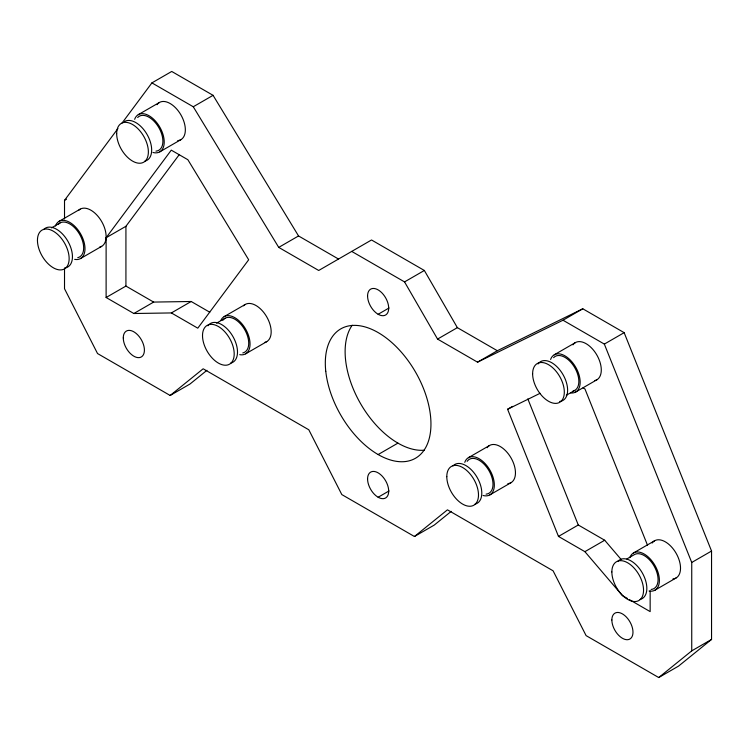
<?xml version="1.0" encoding="UTF-8"?>
<svg xmlns="http://www.w3.org/2000/svg" width="749" height="749" viewBox="0 0 749 749"><rect width="100%" height="100%" fill="white"/><g stroke="black" fill="none" stroke-linecap="round" stroke-linejoin="round"><path stroke-width="1.12" d="M64.517 218.961L64.517 200.348L117.93 128.566M122.096 122.976L151.916 82.886L171.727 71.455L213.072 95.329L298.542 235.954L338.52 259.042M106.115 237.723L171.278 150.146L187.868 159.724L248.677 259.781L197.783 328.174L171.371 312.932L133.846 313.513L106.115 297.503L106.115 237.723L125.926 226.292L179.301 154.556M64.517 268.966L64.517 288.739L97.529 353.537L170.154 395.472L203.166 368.789L308.803 429.776L341.816 494.583L414.44 536.509L434.251 525.077L451.207 511.37M206.921 370.334L189.965 384.04L170.154 395.472M414.44 536.509L447.453 509.826L553.09 570.813L586.102 635.62L658.727 677.545L678.538 666.114L711.55 639.431L711.55 551.039L624.151 332.659L582.797 308.785L497.336 350.729L477.534 362.17L437.556 339.082L404.544 281.905L351.721 251.411M658.727 677.545L691.739 650.862L711.55 639.431M138.293 114.663L159.415 102.463M151.916 82.886L193.27 106.761L213.072 95.329M64.517 200.348L66.502 199.206M159.771 151.86L180.893 139.66M59.068 221.348L80.19 209.149M51.512 227.865L59.995 222.968M80.536 258.545L101.667 246.346M106.115 297.503L125.926 286.071L153.648 302.081L191.182 301.491L209.767 312.221M133.846 313.513L153.648 302.081M193.27 106.761L278.731 247.395L298.542 235.954M171.371 312.932L191.182 301.491M224.12 316.64L245.251 304.45M216.564 323.165L225.056 318.259M245.597 353.837L266.728 341.647M404.544 281.905L424.346 270.473L457.358 327.65L497.336 350.729M378.133 314.28L389.021 307.989M437.556 339.082L457.358 327.65M477.534 362.17L562.995 320.216L582.797 308.785M378.133 454.549L397.934 443.118M554.241 354.801L575.363 342.611M562.995 320.216L604.34 344.091L624.151 332.659M627.372 598.451L622.419 595.595L584.894 551.667L558.482 536.424L507.588 409.263L512.541 406.398M378.133 497.242L389.021 490.96M566.291 395.285L574.783 390.388M575.719 391.999L596.841 379.809M468.406 457.686L489.537 445.486M489.883 494.883L511.015 482.684M558.482 536.424L578.284 524.993L604.696 540.235L621.211 559.559M584.894 551.667L604.696 540.235M633.467 552.977L654.598 540.778M626.857 558.951L634.403 554.597A19.605 11.319 60 0 1 655.206 568.182A19.605 11.319 60 0 1 651.143 589.444M691.739 650.862L691.739 562.471L711.55 551.039M654.944 590.175L676.075 577.975M507.588 409.263L540.085 393.309M424.346 270.473L371.532 239.98L318.709 270.473L278.731 247.395M583.031 387.87L584.978 388.993L647.539 545.309M629.347 599.593L650.151 611.605L650.151 590.905M604.34 344.091L691.739 562.471M527.83 398.899L578.284 524.993M125.926 226.292L125.926 286.071M424.346 450.196A74.694 43.124 60 0 1 360.587 403.692A74.694 43.124 60 0 1 352.199 325.225M467.142 461.347A19.605 11.319 60 0 1 488.947 470.615A19.605 11.319 60 0 1 486.082 494.143M452.958 465.915A22.404 12.939 60 0 1 477.15 477.431A22.404 12.939 60 0 1 475.025 504.143M487.122 447.724A21.478 12.396 60 0 1 511.015 457.882A21.478 12.396 60 0 1 507.869 483.648M464.764 462.348A21.478 12.396 60 0 1 490.23 470.69A21.478 12.396 60 0 1 483.077 495.482M618.019 561.216A22.404 12.939 60 0 1 642.202 572.732A22.404 12.939 60 0 1 640.086 599.434M652.182 543.016A21.478 12.396 60 0 1 676.075 553.183A21.478 12.396 60 0 1 672.93 578.949M629.825 557.64A21.478 12.396 60 0 1 654.944 565.373A21.478 12.396 60 0 1 649.083 590.998M553.614 357.666A19.605 11.319 60 0 1 574.783 367.74A19.605 11.319 60 0 1 572.929 391.109M538.054 363.958A22.404 12.939 60 0 1 562.976 374.556A22.404 12.939 60 0 1 559.7 401.445M572.957 344.849A21.478 12.396 60 0 1 596.363 354.202A21.478 12.396 60 0 1 594.809 380.595M550.599 359.473A21.478 12.396 60 0 1 575.354 366.598A21.478 12.396 60 0 1 570.785 392.963M222.856 320.31A19.605 11.319 60 0 1 244.23 328.848A19.605 11.319 60 0 1 242.807 352.948M207.932 325.796A22.404 12.939 60 0 1 232.359 335.561A22.404 12.939 60 0 1 230.739 363.106M243.547 305.807A21.478 12.396 60 0 1 266.728 316.846A21.478 12.396 60 0 1 264.697 342.433M220.833 320.432A21.478 12.396 60 0 1 245.944 329.654A21.478 12.396 60 0 1 239.736 354.661M58.441 224.213A19.605 11.319 60 0 1 79.609 234.287A19.605 11.319 60 0 1 77.756 257.656M43.611 229.587A22.404 12.939 60 0 1 68.281 241.955A22.404 12.939 60 0 1 64.517 267.992M78.486 210.516A21.478 12.396 60 0 1 101.667 221.545A21.478 12.396 60 0 1 99.636 247.142M55.417 226.011A21.478 12.396 60 0 1 80.536 233.744A21.478 12.396 60 0 1 74.675 259.369M137.666 117.518A19.605 11.319 60 0 1 159.247 128.341A19.605 11.319 60 0 1 155.961 151.129M124.624 121.478A22.404 12.939 60 0 1 147.965 136.131A22.404 12.939 60 0 1 144.913 161.119M157.009 104.701A21.478 12.396 60 0 1 180.893 114.859A21.478 12.396 60 0 1 177.747 140.634M134.651 119.325A21.478 12.396 60 0 1 160.108 127.667A21.478 12.396 60 0 1 152.965 152.468M367.572 478.948A14.943 8.623 60 0 0 383.413 498.665A14.943 8.623 60 0 0 383.413 477.534A14.943 8.623 60 0 0 367.572 478.948M325.768 371.289A74.694 43.124 60 0 0 410.283 460.513A74.694 43.124 60 0 0 398.346 348.884A74.694 43.124 60 0 0 325.768 371.289M367.572 295.977A14.943 8.623 60 0 0 383.413 315.694A14.943 8.623 60 0 0 383.413 294.563A14.943 8.623 60 0 0 367.572 295.977M611.858 619.985A14.943 8.623 60 0 0 627.699 639.702A14.943 8.623 60 0 0 627.699 618.571A14.943 8.623 60 0 0 611.858 619.985M123.276 337.911A14.943 8.623 60 0 0 139.127 357.629A14.943 8.623 60 0 0 139.127 336.498A14.943 8.623 60 0 0 123.276 337.911M446.797 476.664A22.404 12.939 60 0 0 470.569 506.23A22.404 12.939 60 0 0 470.569 474.538A22.404 12.939 60 0 0 446.797 476.664M611.858 571.955A22.404 12.939 60 0 0 635.62 601.522A22.404 12.939 60 0 0 635.62 569.83A22.404 12.939 60 0 0 611.858 571.955M532.623 373.788A22.404 12.939 60 0 0 556.395 403.355A22.404 12.939 60 0 0 556.395 371.663A22.404 12.939 60 0 0 532.623 373.788M202.511 335.627A22.404 12.939 60 0 0 226.273 365.194A22.404 12.939 60 0 0 226.273 333.502A22.404 12.939 60 0 0 202.511 335.627M37.45 240.326A22.404 12.939 60 0 0 61.221 269.893A22.404 12.939 60 0 0 61.221 238.201A22.404 12.939 60 0 0 37.45 240.326M116.675 133.64A22.404 12.939 60 0 0 140.447 163.207A22.404 12.939 60 0 0 140.447 131.515A22.404 12.939 60 0 0 116.675 133.64"/></g></svg>
